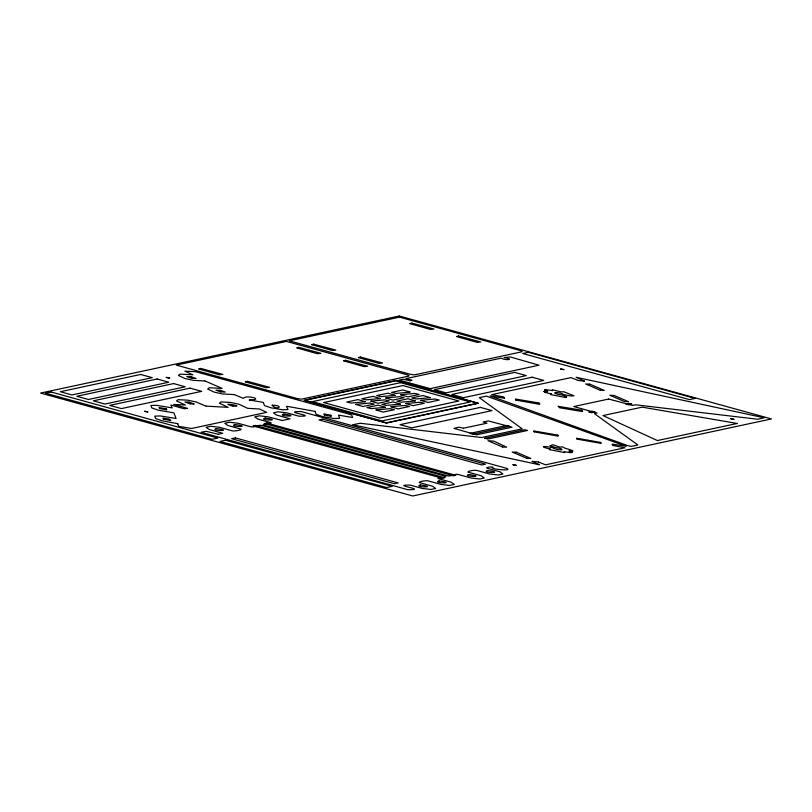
<?xml version="1.0" encoding="UTF-8"?>
<svg xmlns="http://www.w3.org/2000/svg" width="812" height="812" viewBox="0 0 812 812"><rect width="100%" height="100%" fill="white"/><g stroke="black" fill="none" stroke-linecap="round" stroke-linejoin="round"><path stroke-width="1.22" d="M166.511 408.923L159.01 407.522L159.619 408.446M177.919 423.722L162.004 420.789L155.66 418.576L154.777 416.15L160.238 415.937L176.072 418.474L173.93 412.882L158.147 410.151L151.803 407.939L150.92 405.503L156.381 405.289L172.164 407.888L170.885 405.036L184.243 408.781L187.572 408.355L173.687 404.437L185.349 405.026L176.549 400.955L178.102 399.666L187.876 400.184L196.098 401.991L206.146 406.193M315.3 411.41L287.133 406.355L286.575 406.447L288.016 409.552L282.556 409.766L270.751 407.766L264.418 405.553L263.352 402.387L249.213 399.971C265.727 399.748 245.863 394.48 243.397 398.357L234.181 394.551M324.323 415.003L331.276 416.383L330.758 415.338M330.941 415.257L323.876 413.947L324.414 414.993M515.681 400.062L538.051 404.051C540.924 405.35 539.818 402.234 537.564 402.722L515.376 399.037L515.914 399.991M557.915 435.141L533.687 430.908L534.286 431.832M577.058 439.13L601.174 443.413L600.667 442.459M584.346 381.122L578.093 380.483M532.195 461.317L538.478 461.967M504.567 398.266L490.154 395.921L628.458 445.889L631.482 446.346L637.877 444.986L594.455 413.663L597.084 413.034L573.779 406.548L608.553 399.068M608.564 399.007L632.578 405.401L635.745 404.823L757.687 419.246L764.112 417.784L576.073 377.265L584.366 381.051M539.219 464.718L352.966 424.828M550.292 449.087L549.318 449.594L564.726 452.619L564.167 451.746M551.521 394.023L550.526 394.551L565.934 397.575M736.961 423.519L657.395 440.551L602.991 415.571L642.18 407.147L736.991 423.417M352.956 424.706L360.203 423.255L481.617 437.536L522.187 428.837L479.303 397.667L486.378 396.104L626.306 446.285L613.882 444.397C611.03 443.078 612.075 446.174 614.369 445.717L624.864 447.777L545.583 464.819L538.468 462.028M159.477 408.466L166.856 409.908L166.338 408.954M163.334 419.114L170.764 420.494L169.221 419.073L162.907 418.139L163.425 419.093M534.144 431.852L558.27 436.135L557.773 435.181M600.758 442.449L576.601 438.186L577.149 439.119M355.92 404.335L369.988 403.077L374.281 404.112L363.065 406.518L355.9 404.467M365.126 401.798L351.078 403.046L346.785 402.011L358.001 399.605L365.177 401.676M380.077 398.59L366.08 399.829L361.736 398.804L372.941 396.398L380.128 398.469M385.801 397.91L399.88 396.652L404.163 397.687L392.957 400.093L385.791 398.042M395.038 395.373L381.021 396.621L376.677 395.596L387.882 393.181L395.068 395.251M400.752 394.703L414.82 393.444L419.114 394.48L407.898 396.885L400.722 394.815M409.908 392.176L395.911 393.414L391.617 392.379L402.833 389.973L410.009 392.044M376.068 409.908L390.146 408.649L394.429 409.684L383.223 412.09L376.057 410.04M385.284 407.37L371.297 408.619L366.943 407.594L378.148 405.178L385.335 407.248M391.019 406.7L405.087 405.442L409.38 406.477L398.174 408.883L390.988 406.812M405.959 403.483L420.037 402.234L424.321 403.259L413.115 405.665L405.929 403.605M415.125 400.966L401.179 402.194L396.835 401.169L408.04 398.763L415.226 400.823M420.9 400.275L434.978 399.017L439.262 400.052L428.056 402.458L420.89 400.407M430.116 397.738L416.069 398.986L411.775 397.961L422.981 395.545L430.167 397.616M544.416 390.054L546.09 389.699M191.165 376.707L196.078 378.483L191.733 378.28M191.53 378.331L186.73 376.585L191.074 376.738M204.949 380.929L222.123 388.42L209.222 387.76L207.669 389.06L214.338 392.166L222.559 393.972L234.089 394.581M220.356 390.308L225.269 392.084L220.915 391.881M220.712 391.932L215.921 390.186L220.255 390.339M189.034 402.102L194.19 403.99L190.191 403.808M190.099 403.848L184.943 401.991L188.932 402.133M232.932 406.112C216.327 401.473 247.254 406.853 233.024 406.071M589.705 384.106L604.321 390.41L600.322 390.217M600.23 390.257L585.625 383.954L589.613 384.147M613.953 395.403L628.569 401.696L624.57 401.514M624.479 401.544L609.873 395.251L613.862 395.444M502.577 447.036L488.002 440.703L493.899 441.16L506.668 447.189L502.669 446.996M516.27 452.182L530.875 458.475L526.886 458.293M526.785 458.323L512.189 452.071L516.178 452.213M564.198 451.716L570.653 452.7L572.338 452.335L569.05 451.228L569.161 450.67L572.754 450.893M547.542 391.749L544.05 391.496M177.747 423.762L178.599 426.32L191.48 428.503L266.661 412.354L259.393 408.964L247.65 408.324L238.961 404.254L230.74 402.447L220.955 401.93L219.402 403.219L228.101 407.35L206.248 406.152M315.137 411.451L316.101 414.313L322.445 416.536L334.239 418.535L339.7 418.322L338.482 415.125L352.591 417.5L351.626 414.851L195.59 371.693L184.923 371.135L192.891 374.809L179.99 374.149L178.437 375.448L185.106 378.554L193.327 380.361L204.857 380.97M565.457 396.743L566.766 396.763L561.325 394.794A4.334 0.802 10.8 0 1 555.083 393.282A4.334 0.802 10.8 0 1 557.885 392.683A4.334 0.802 10.8 0 1 563.234 394.358M551.287 445.646L550.008 445.636L555.52 447.605A4.324 0.802 10.8 0 1 561.66 449.107A4.324 0.802 10.8 0 1 558.879 449.706A4.324 0.802 10.8 0 1 553.54 448.041M546.111 389.699L552.556 390.673L552.14 389.77L561.122 391.892L563.832 391.76L574.003 395.82L570.613 395.952L563.335 394.51M545.299 392.49L551.49 393.972M544.487 390.115L547.724 391.181M553.419 447.879C544.537 445.727 537.615 446.143 550.262 449.036M578.093 380.402L570.968 377.621L491.696 394.662L503.582 396.916L504.587 398.195M532.236 461.429L539.249 464.626M543.969 391.526L545.238 392.46M572.795 450.863C568.207 448.549 565.629 449.066 562.452 446.783C559.762 448.65 551.399 442.652 551.348 445.626M565.416 396.774L565.964 397.555M200.696 368.445L198.615 368.942L219.301 374.768L222.853 374.393L200.706 368.425M216.398 428.574C208.471 430.959 235.724 431.314 216.408 428.553M218.337 434.268L206.218 431.345L201.051 432.248L407.715 489.687C429.903 489.92 388.684 484.713 410.243 485.109L422.331 488.459L430.949 489.463L435.618 488.459L432.603 486.246L420.514 482.907C415.612 482.277 426.412 479.801 428.919 481.1L441.007 484.439L449.625 485.444L454.294 484.439L451.289 482.237L439.201 478.887C433.324 477.659 450.122 477.801 444.651 476.035L262.459 425.65C258.196 424.057 254.146 428.239 250.167 426.615L238.078 423.265L229.461 422.26L224.792 423.265L227.807 425.478L239.895 428.817C244.909 429.406 234.018 431.852 231.532 430.654L219.402 427.285L210.785 426.28L206.106 427.274L209.12 429.487L222.742 433.293L218.326 434.247M235.074 424.564C226.984 426.848 254.471 427.396 235.084 424.544M247.386 381.356L245.305 381.853L265.991 387.679L269.543 387.304L247.406 381.335M265.128 418.099C256.947 420.393 284.88 420.931 265.138 418.089M282.393 420.504L268.041 416.83L259.434 415.825L254.755 416.83L257.769 419.033L269.858 422.382C275.806 423.57 258.926 423.488 264.407 425.234L446.6 475.619C450.873 477.212 454.862 473.041 458.892 474.655L470.98 478.004L479.598 479.009L484.267 478.004L481.252 475.791L469.163 472.452C464.261 471.823 475.061 469.356 477.568 470.645L489.656 473.985L498.274 474.99L502.943 473.995L499.938 471.782L487.85 468.433C483.688 467.834 491.311 466.189 492.985 467.336C487.484 468.818 513.661 471.569 506.8 468.402L301.343 411.582C279.125 411.359 320.435 416.505 298.816 416.16L286.727 412.811L278.11 411.806L273.441 412.811L276.456 415.023L290.077 418.83L282.393 420.504M283.804 414.09C275.857 416.363 303.16 416.982 283.824 414.069M298.796 347.384L296.715 347.871L317.401 353.707L320.953 353.322L298.836 347.343M313.706 344.166L311.625 344.653L332.311 350.49L335.863 350.104L313.706 344.166M323.775 402.569L379.864 418.038L458.861 400.996L402.914 385.558L323.795 402.529M345.526 360.305L343.446 360.802L364.131 366.628L367.684 366.253L345.547 360.284M360.406 357.077L358.325 357.574L379.011 363.4L382.564 363.025L360.437 357.036M411.806 323.095L409.725 323.592L430.411 329.418L433.963 329.043L411.806 323.095M409.887 380.757L403.209 379.204L399.271 380.117L430.289 388.613L539.046 365.197L510.322 356.965L504.09 357.534C516.016 359.543 505.064 360.731 501.288 358.133L406.02 378.605L411.968 380.29L409.887 380.787M420.383 484.947C412.506 487.383 439.566 487.677 420.403 484.926M439.069 480.937C431.081 483.313 458.577 483.678 439.069 480.937M458.547 336.026L456.466 336.523L477.151 342.349L480.704 341.974L458.577 335.985M463.52 428.188L486.977 423.204L483.15 421.966L488.296 420.931L512.017 427.193L476.522 434.826L453.999 428.391L458.871 427.183L463.449 428.259M468.95 474.512C460.668 476.573 488.367 477.537 468.981 474.482M484.865 438.318L487.931 439.038L527.546 430.451L524.552 429.751L484.886 438.297M487.626 470.503C479.75 472.909 506.871 473.274 487.636 470.483M589.015 411.958L591.715 412.709L595.115 412.029L592.212 411.217L589.015 411.958M631.695 404.082L628.742 404.802L625.829 404L628.995 403.371L631.695 404.112M144.597 411.308L147.977 411.958L144.607 411.288M166.267 377.397L169.647 378.057L166.267 377.397M512.971 464.758L516.351 465.408L513.011 464.718M560.645 369.013L564.025 369.663L560.666 368.993M730.719 418.718L734.099 419.378L730.729 418.698M272.142 405.208C276.699 410.923 285.377 405.513 272.182 405.178M558.25 406.335L559.59 407.756L580.956 411.319C583.909 412.658 582.681 409.532 580.478 409.999L558.25 406.335M370.881 401.118L378.016 403.31L389.222 400.895L384.878 399.869L370.881 401.118M400.255 404.153L386.238 405.411L381.894 404.376L393.099 401.97L400.286 404.041M399.26 316.01L40.6 393.069L412.74 495.99L771.4 418.931L399.26 316.01M51.126 391.993L45.523 393.191L212.206 439.292L217.819 438.084L51.126 391.993M286.494 341.416L176.285 365.095L296.451 398.337A4.375 0.812 10.8 0 0 302.196 399.007L408.669 376.129A4.375 0.812 10.8 0 0 406.66 374.657L286.494 341.416M399.504 317.137L289.295 340.817L409.461 374.048A4.375 0.812 10.8 0 0 415.206 374.718L521.69 351.84A4.375 0.812 10.8 0 0 519.68 350.368L399.504 317.137M140.649 374.454L60.321 391.719L71.953 394.936L152.28 377.671L140.649 374.454M157.122 379.011L76.805 396.276L88.427 399.494L168.754 382.229L157.122 379.011M173.595 383.568L93.278 400.834L104.91 404.051L185.227 386.786L173.595 383.568M190.079 388.126L109.752 405.391L121.384 408.598L201.701 391.343L190.079 388.126M396.094 380.452L304.003 400.245L386.421 423.032L478.501 403.249L396.094 380.452M396.378 380.706L304.845 400.377L386.258 422.89L477.791 403.219L396.378 380.706M528.368 352.317L522.766 353.514L689.449 399.616L695.052 398.408L528.368 352.317M400.56 382.665L312.295 401.635L382.076 420.931L470.331 401.97L400.56 382.665M255.526 425.468L253.192 425.965L442.195 478.238L444.529 477.74L255.526 425.468M266.783 423.052L264.448 423.549L453.451 475.822L455.786 475.314L266.783 423.052M514.686 372.393L434.359 389.658L445.991 392.876L526.318 375.611L514.686 372.393M235.368 437.891L231.633 438.693L394.449 483.719L398.184 482.917L235.368 437.891M322.74 419.114L319.004 419.916L481.81 464.951L485.546 464.149L322.74 419.114M225.563 440.236L219.961 441.434L386.654 487.535L392.257 486.337L225.563 440.236M532.134 377.225L451.807 394.48L463.439 397.697L543.756 380.442L532.134 377.225M480.369 407.391L400.042 424.656L411.674 427.873L491.991 410.608L480.369 407.391M506.82 425.458L470.087 433.344L472.99 434.156L509.733 426.259L506.82 425.458"/></g></svg>
